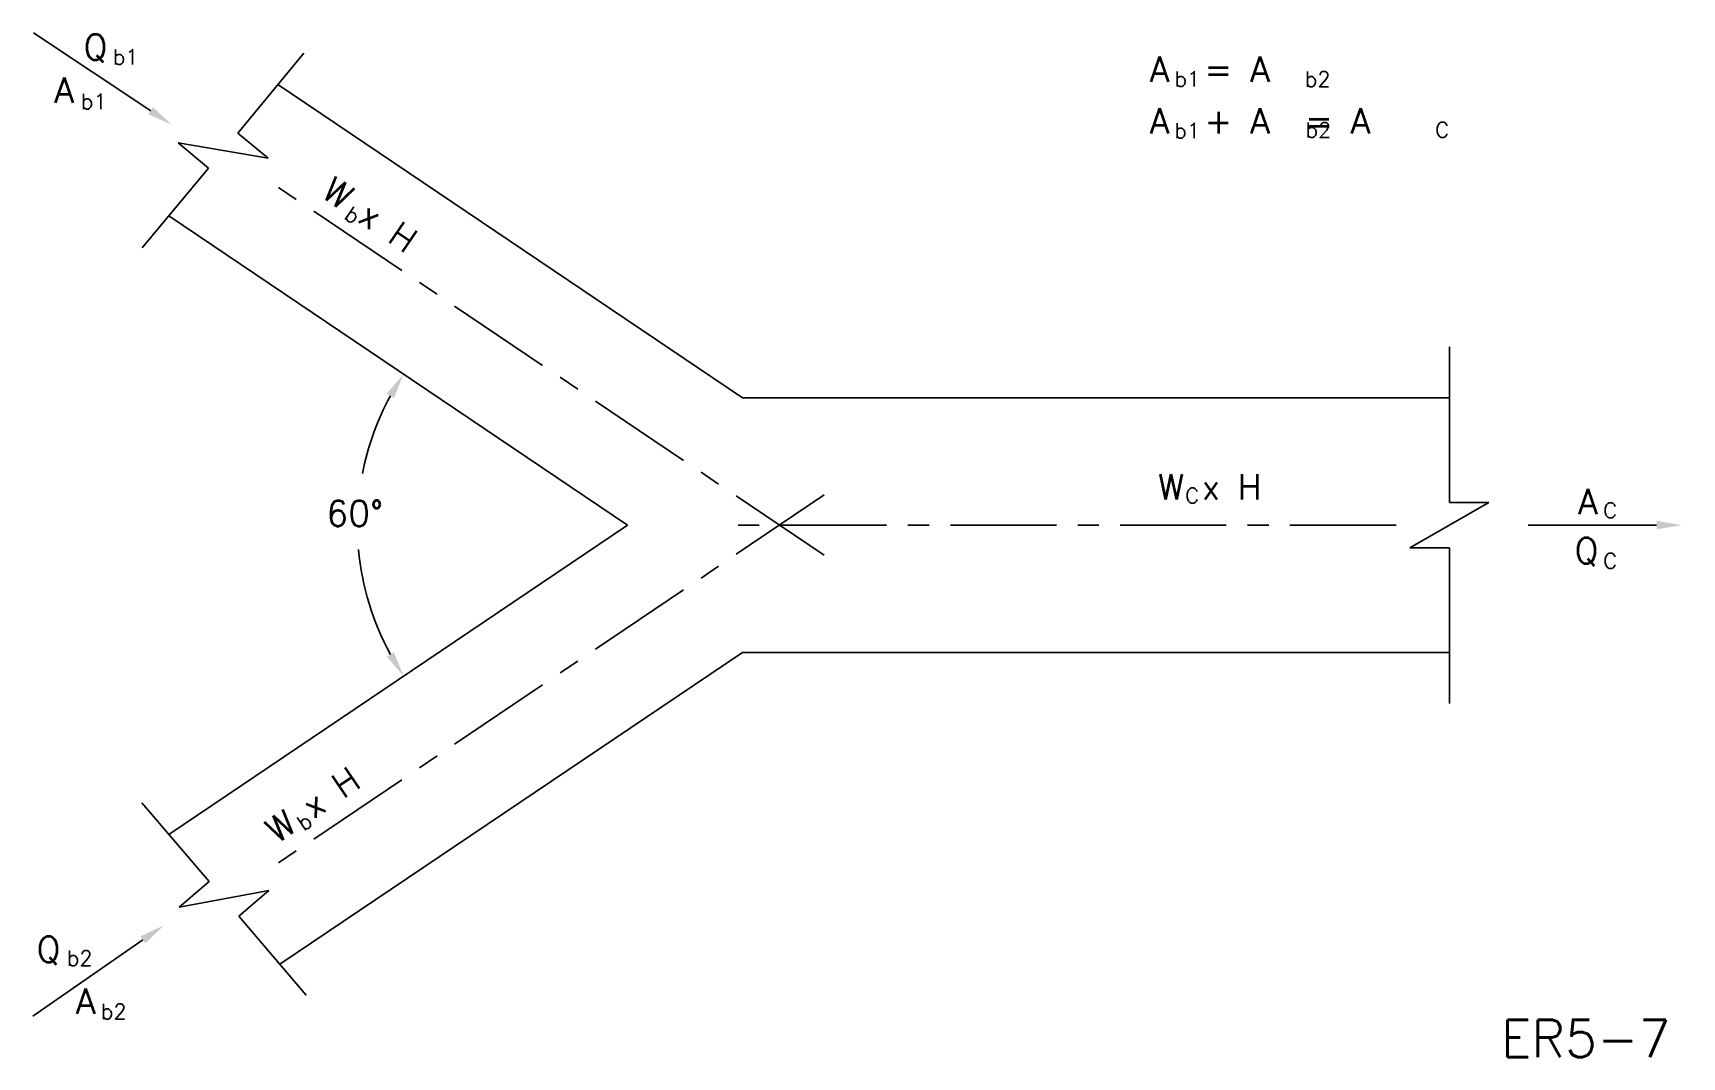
# Model space of a CAD drawing. Extents: x 0.67 to 10.38, y 1.3 to 7.34.
import ezdxf

# ---------------------------------------------------------------- set-up
doc = ezdxf.new("R2010")
doc.units = 0
doc.header["$LTSCALE"] = 0.5
doc.header["$MEASUREMENT"] = 0
doc.linetypes.add('CENTER', pattern=[2, 1.25, -0.25, 0.25, -0.25])
doc.layers.get('0').update_dxf_attribs({"linetype": 'CONTINUOUS'})
doc.layers.add('CENTER', color=7, linetype='CENTER')
doc.layers.add('NUMBER', color=7, linetype='CONTINUOUS')
doc.styles.add('ROMANS', font='romans')

msp = doc.modelspace()

# ---------------------------------------------------------------- linework, layer by layer
for p, q in [((1.3665, 6.8784), (0.6759, 7.337)), ((1.8785, 6.7473), (2.2686, 7.217)), ((4.8513, 5.1875), (2.1154, 7.0325)), ((2.0572, 6.5988), (1.8785, 6.7473)), ((1.5283, 6.6893), (1.707, 6.5409)), ((1.5283, 6.6893), (2.0572, 6.5988)), ((1.3169, 6.0712), (1.707, 6.5409)), ((4.1749, 4.4375), (1.4733, 6.2594)), ((9.0136, 4.5717), (9.0136, 5.4875)), ((4.8513, 5.1875), (9.0136, 5.1875)), ((8.7812, 4.3033), (9.246, 4.5717)), ((9.246, 4.5717), (9.0136, 4.5717)), ((4.1749, 4.4375), (1.4733, 2.6155)), ((10.2334, 4.4375), (9.4775, 4.4375)), ((8.7812, 4.3033), (9.0136, 4.3033)), ((9.0136, 3.3875), (9.0136, 4.3033)), ((4.8513, 3.6875), (2.1269, 1.8502)), ((4.8513, 3.6875), (9.0136, 3.6875)), ((1.3143, 2.8016), (1.7109, 2.3373)), ((1.5342, 2.1864), (1.7109, 2.3373)), ((1.5342, 2.1864), (2.0618, 2.2842)), ((2.0618, 2.2842), (1.8851, 2.1333)), ((1.8851, 2.1333), (2.2816, 1.669)), ((1.3206, 1.994), (0.6732, 1.544))]:
    msp.add_line(p, q)
for start, end in [(151.4074, 168.99433), (185.20919, 208.5926)]:
    msp.add_arc((4.1749, 4.4375), 1.5914, start, end)
for points in [[(1.3803, 6.8992), (1.3527, 6.8575), (1.4915, 6.7954)], [(2.799, 5.1861), (2.7563, 5.2121), (2.8555, 5.3273)], [(10.2334, 4.4625), (10.2334, 4.4125), (10.3834, 4.4375)], [(2.799, 3.6889), (2.7563, 3.6629), (2.8555, 3.5477)], [(1.3063, 2.0145), (1.3349, 1.9735), (1.4438, 2.0796)]]:
    msp.add_solid(points)
at = {"layer": 'CENTER'}
for p, q in [((5.3323, 4.26), (2.1109, 6.4325)), ((5.3323, 4.615), (2.1109, 2.4424)), ((8.7, 4.4375), (4.7518, 4.4375))]:
    msp.add_line(p, q, dxfattribs=at)

# ---------------------------------------------------------------- texts
at = {"style": 'ROMANS'}
for s, height, p in [('Q', 0.15, (0.9705, 7.1785)), ('b1', 0.09, (1.1436, 7.1503)), ('A  = A', 0.15, (7.2488, 7.0485)), ('b1', 0.09, (7.3955, 7.0209)), ('b2', 0.09, (8.163, 7.0197)), ('A', 0.15, (0.7982, 6.9255)), ('b1', 0.09, (0.9562, 6.8888)), ('A  + A  = A', 0.15, (7.2488, 6.7442)), ('b1', 0.09, (7.3943, 6.7162)), ('b2', 0.09, (8.1672, 6.7204)), ('C', 0.09, (8.9305, 6.7212)), ('W x H', 0.15, (7.2971, 4.5884)), ('60%%d', 0.15, (2.401, 4.4313)), ('C', 0.09, (7.4587, 4.5665)), ('A', 0.15, (9.7709, 4.502)), ('C', 0.09, (9.9201, 4.4795)), ('Q', 0.15, (9.75, 4.212)), ('C', 0.09, (9.9201, 4.182)), ('Q', 0.15, (0.6942, 1.8634)), ('b2', 0.09, (0.8736, 1.8415)), ('A', 0.15, (0.9252, 1.5575)), ('b2', 0.09, (1.0735, 1.5271))]:
    msp.add_text(s, height=height, dxfattribs=at).set_placement(p)
for s, height, rotation, p in [('W x H', 0.15, 326, (2.3629, 6.3745)), ('b', 0.09, 326, (2.4991, 6.2472)), ('W x H', 0.15, 34, (2.1083, 2.5588)), ('b', 0.09, 34, (2.2672, 2.6324))]:
    msp.add_text(s, height=height, rotation=rotation, dxfattribs=at).set_placement(p)
at = {"layer": 'NUMBER', "style": 'ROMANS'}
msp.add_text('ER5-7', height=0.22, dxfattribs=at).set_placement((9.3173, 1.3037))

doc.saveas('drawing.dxf')
